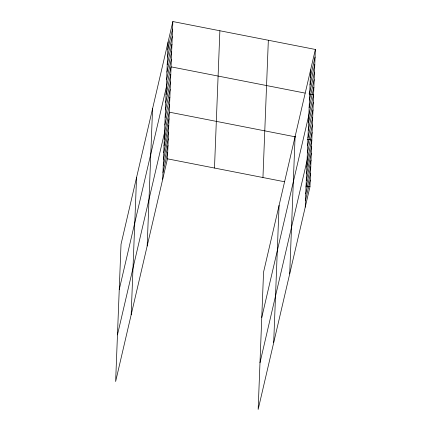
<?xml version="1.0" encoding="UTF-8"?>
<svg xmlns="http://www.w3.org/2000/svg" width="431" height="431" viewBox="0 0 431 431"><rect width="100%" height="100%" fill="white"/><g stroke="black" fill="none" stroke-linecap="round" stroke-linejoin="round"><path stroke-width="0.65" d="M131.169 314.775L136.557 177.497M147.176 245.988L152.569 108.704M162.713 179.221L168.106 41.942M172.847 21.55L121.025 244.258L115.632 381.537L167.454 158.829L172.847 21.55L315.368 49.463L309.975 186.742L258.153 409.45L263.546 272.171L315.368 49.463M214.487 168.042L219.88 30.763M262.948 177.529L268.341 40.25M273.685 342.683L279.078 205.404M289.697 273.895L295.09 136.616M305.234 207.133L310.627 69.854M167.81 49.49L172.551 29.098M167.508 57.043L172.255 36.651M167.212 64.591L171.958 44.199M166.916 72.144L171.662 51.752M166.619 79.692L171.366 59.3M119.242 289.562L171.069 66.853L305.1 93.101M166.027 94.793L170.773 74.401M165.73 102.346L170.477 81.955M165.434 109.894L170.18 89.503M165.138 117.447L169.884 97.056M164.841 124.995L169.588 104.604M117.464 334.865L169.291 112.157L295.483 136.869M164.281 139.213L169.027 118.821M164.022 145.883L168.763 125.491M163.758 152.547L168.505 132.161M163.494 159.217L168.241 138.825M163.236 165.887L167.982 145.495M162.972 172.551L167.718 152.159M310.331 77.402L315.072 57.011M310.029 84.95L314.775 64.564M309.733 92.503L314.479 72.112M309.436 100.051L314.183 79.66M309.14 107.605L313.887 87.213M261.762 317.475L313.59 94.761L309.016 93.866M308.548 122.706L313.294 102.314M308.251 130.254L312.998 109.862M307.955 137.807L312.701 117.415M307.659 145.355L312.405 124.963M307.362 152.908L312.109 132.516M259.985 362.773L311.812 140.064L307.238 139.17M306.802 167.126L311.548 146.734M306.543 173.79L311.284 153.398M306.279 180.46L311.026 160.068M306.015 187.129L310.762 166.738M305.757 193.794L310.503 173.402M305.493 200.463L310.239 180.072M167.454 158.829L284.503 181.753M306.058 185.971L309.975 186.742"/></g></svg>
